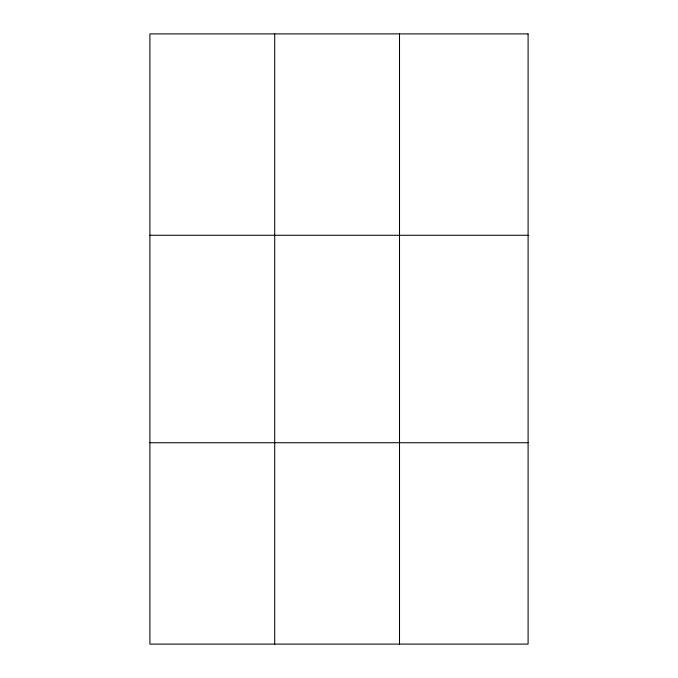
<?xml version="1.0" encoding="UTF-8"?>
<svg xmlns="http://www.w3.org/2000/svg" width="678" height="678" viewBox="0 0 678 678"><rect width="100%" height="100%" fill="white"/><g stroke="black" fill="none" stroke-linecap="round" stroke-linejoin="round"><path stroke-width="1.02" d="M274.709 644.1L274.709 33.9M399.512 644.1L399.512 33.9M149.906 235.266L528.094 235.266M149.906 442.734L528.094 442.734M528.094 33.9L528.094 644.1L149.906 644.1L149.906 33.9L528.094 33.9"/></g></svg>
